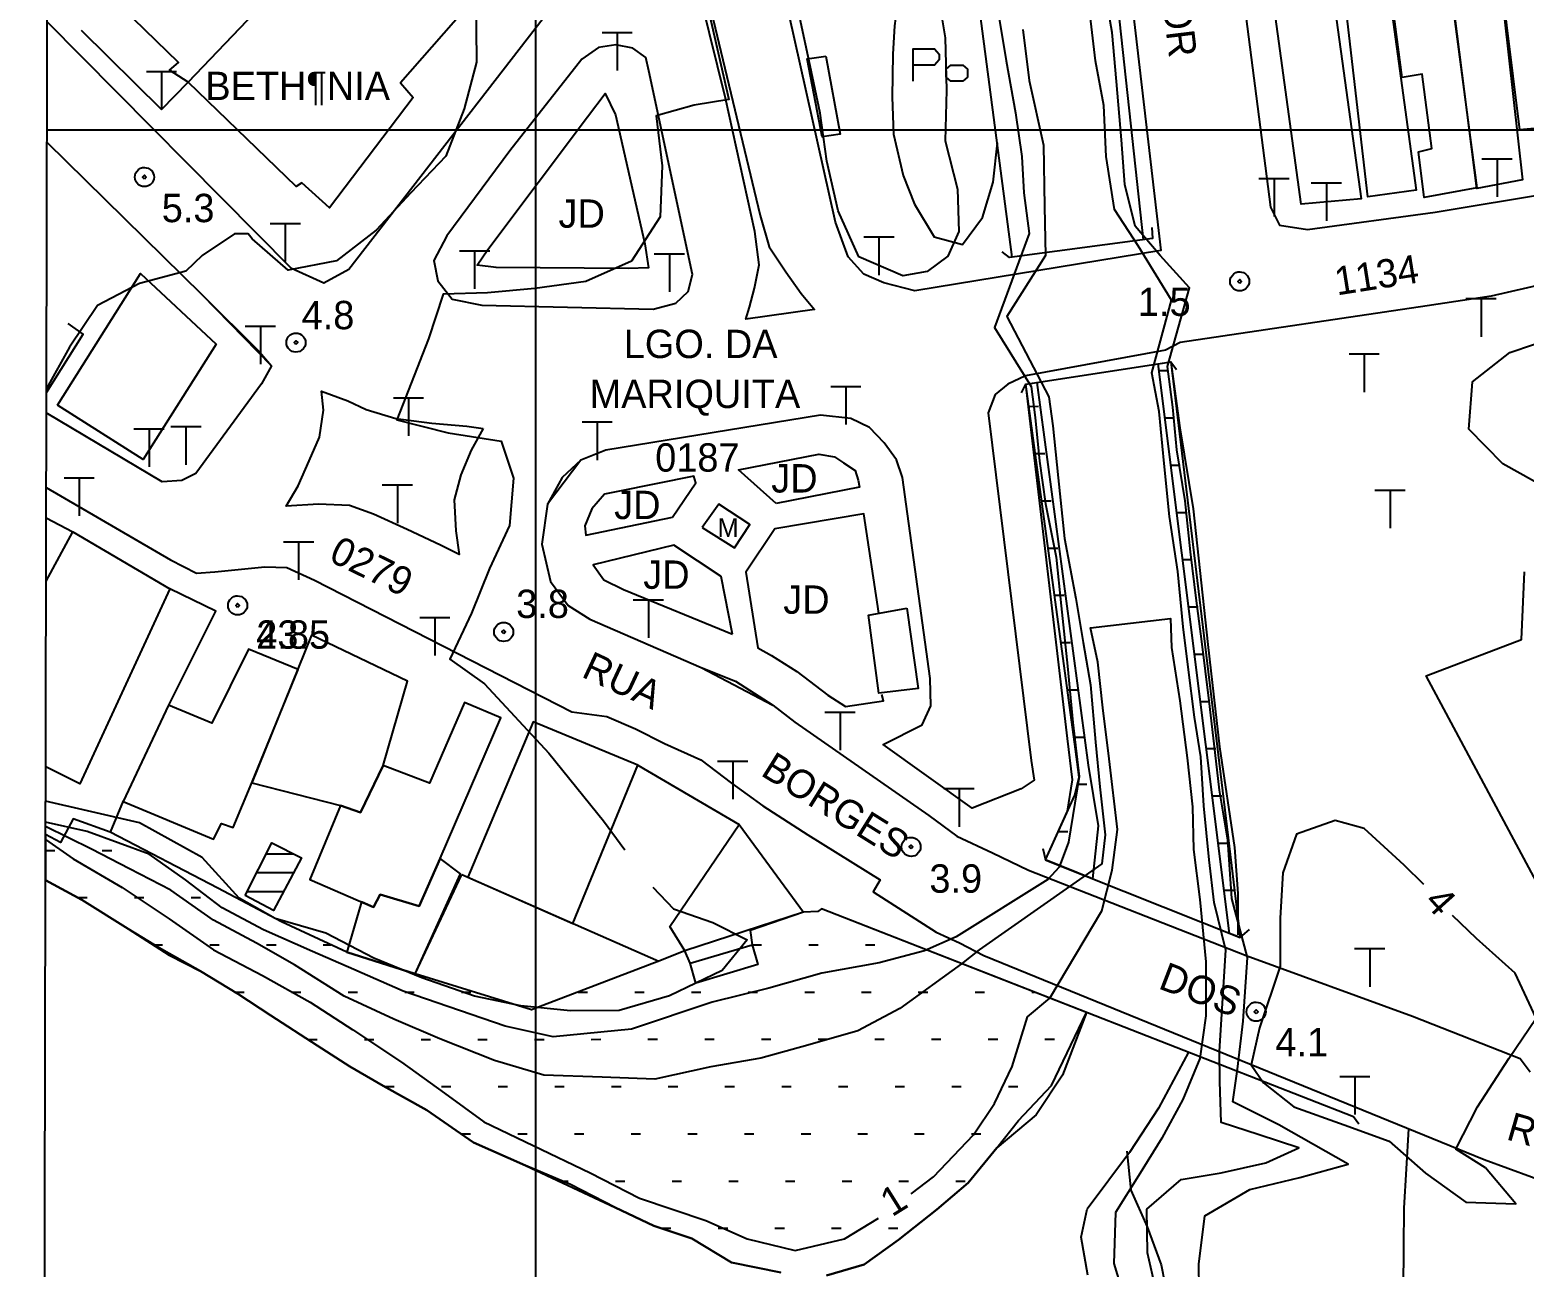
# Model space of a CAD drawing. Extents: x 555347 to 556479, y 8560498 to 8561653.
# Drawn here: x 555346.5 to 555504.6, y 8561279.7 to 8561410.6 of the extents above; entities that cross this region are included whole.
import ezdxf

# ---------------------------------------------------------------- set-up
doc = ezdxf.new("R2010")
doc.units = 0
doc.header["$MEASUREMENT"] = 0
for name, color, linetype in [('10', 24, 'CONTINUOUS'), ('12', 3, 'CONTINUOUS'), ('16', 6, 'CONTINUOUS'), ('20', 4, 'CONTINUOUS'), ('23', 6, 'CONTINUOUS'), ('26', 132, 'CONTINUOUS'), ('30', 2, 'CONTINUOUS'), ('32', 42, 'CONTINUOUS'), ('38', 255, 'CONTINUOUS'), ('4', 255, 'CONTINUOUS'), ('40', 255, 'CONTINUOUS'), ('43', 212, 'CONTINUOUS'), ('44', 255, 'CONTINUOUS'), ('47', 4, 'CONTINUOUS'), ('5', 1, 'CONTINUOUS'), ('50', 255, 'CONTINUOUS'), ('6', 2, 'CONTINUOUS'), ('7', 42, 'CONTINUOUS')]:
    doc.layers.add(name, color=color, linetype=linetype)

# ---------------------------------------------------------------- blocks, each defined once
blk = doc.blocks.new('COD007', base_point=(556370.32, 8561240.38))
at = {"layer": '4'}
for points in [[(556370.316, 8561241.3956), (556370.5168, 8561241.3792), (556370.7156, 8561241.318), (556370.9212, 8561241.2012), (556371.1236, 8561241.0072), (556371.2452, 8561240.7848), (556371.3152, 8561240.5864), (556371.3332, 8561240.3828), (556371.314, 8561240.188), (556371.2436, 8561239.9836), (556371.1232, 8561239.7764), (556370.9232, 8561239.5776), (556370.718, 8561239.4492), (556370.5176, 8561239.396), (556370.3128, 8561239.3792), (556370.108, 8561239.3984), (556369.9132, 8561239.4596), (556369.7048, 8561239.5812), (556369.5112, 8561239.7812), (556369.3808, 8561239.9844), (556369.3248, 8561240.184), (556369.3128, 8561240.386), (556369.3268, 8561240.5876), (556369.38, 8561240.79), (556369.5116, 8561240.9964), (556369.7064, 8561241.1968), (556369.9148, 8561241.3292), (556370.1204, 8561241.3896)], [(556370.32, 8561240.18), (556370.12, 8561240.38), (556370.32, 8561240.58), (556370.52, 8561240.38)]]:
    blk.add_lwpolyline(points, close=True, dxfattribs=at)
blk = doc.blocks.new('*X11')
at = {"layer": '26'}
for points in [[(555371.535643, 8561323.400091), (555374.414373, 8561323.40012)], [(555370.51035, 8561321.400048), (555374.419079, 8561321.400087)], [(555369.485057, 8561319.400005), (555373.354539, 8561319.400044)]]:
    blk.add_lwpolyline(points, dxfattribs=at)
blk = doc.blocks.new('COD145', base_point=(556073.85, 8561331.96))
at = {"layer": '30'}
blk.add_lwpolyline([(556070.85, 8561330.26), (556070.85, 8561333.66), (556073.1, 8561333.66), (556073.6, 8561333.093333), (556073.6, 8561332.526667), (556073.1, 8561331.96), (556070.85, 8561331.96)], dxfattribs=at)
blk.add_lwpolyline([(556076.094992, 8561330.257162), (556074.844992, 8561330.257162), (556074.344992, 8561330.682162), (556074.344992, 8561331.532162), (556074.844992, 8561331.957162), (556076.094992, 8561331.957162), (556076.594992, 8561331.532162), (556076.594992, 8561330.682162)], close=True, dxfattribs=at)
blk = doc.blocks.new('*X21')
at = {"layer": '32'}
for points in [[(555452.217472, 8561370.750263), (555453.217472, 8561370.750678)], [(555452.898823, 8561365.750236), (555453.898823, 8561365.750654)], [(555453.580173, 8561360.75021), (555454.580173, 8561360.75063)], [(555454.261524, 8561355.750184), (555455.261524, 8561355.750606)], [(555454.942875, 8561350.750158), (555455.942875, 8561350.750581)], [(555455.624226, 8561345.750132), (555456.624225, 8561345.750557)], [(555456.305576, 8561340.750105), (555457.305576, 8561340.750533)], [(555456.986927, 8561335.750079), (555457.986927, 8561335.750509)], [(555457.336489, 8561330.75005), (555458.336488, 8561330.750419)], [(555455.322188, 8561325.749997), (555456.322188, 8561325.750217)]]:
    blk.add_lwpolyline(points, dxfattribs=at)
blk = doc.blocks.new('*X22')
at = {"layer": '32'}
for points in [[(555465.981499, 8561374.53031), (555466.981499, 8561374.530694)], [(555466.608472, 8561369.530283), (555467.608472, 8561369.530671)], [(555467.235445, 8561364.530257), (555468.235445, 8561364.530648)], [(555467.862418, 8561359.53023), (555468.862418, 8561359.530625)], [(555468.489391, 8561354.530203), (555469.489391, 8561354.530602)], [(555469.116364, 8561349.530177), (555470.116364, 8561349.530579)], [(555469.743337, 8561344.53015), (555470.743337, 8561344.530557)], [(555470.37031, 8561339.530123), (555471.37031, 8561339.530534)], [(555470.997283, 8561334.530096), (555471.997283, 8561334.530512)], [(555471.624256, 8561329.53007), (555472.624256, 8561329.53049)], [(555472.251229, 8561324.530043), (555473.251229, 8561324.530468)], [(555472.878202, 8561319.530016), (555473.878202, 8561319.530447)]]:
    blk.add_lwpolyline(points, dxfattribs=at)
blk = doc.blocks.new('*X23')
at = {"layer": '32'}
for points in [[(555348.176527, 8561323.759471), (555349.176527, 8561323.759609)], [(555354.176527, 8561323.7603), (555355.176527, 8561323.760438)], [(555351.579485, 8561318.759472), (555352.579485, 8561318.759582)], [(555357.579484, 8561318.760131), (555358.579484, 8561318.760241)], [(555363.579484, 8561318.76079), (555364.579484, 8561318.760899)], [(555359.561811, 8561313.759519), (555360.561811, 8561313.759622)], [(555365.561811, 8561313.76014), (555366.561811, 8561313.760244)], [(555371.561811, 8561313.760762), (555372.561811, 8561313.760866)], [(555377.561811, 8561313.761383), (555378.371566, 8561313.759707)], [(555422.919981, 8561313.760152), (555423.919981, 8561313.760261)], [(555428.919981, 8561313.760804), (555429.919981, 8561313.760913)], [(555434.919981, 8561313.761456), (555435.919981, 8561313.761565)], [(555368.182901, 8561308.759572), (555369.182901, 8561308.759661)], [(555374.182901, 8561308.760108), (555375.182901, 8561308.760198)], [(555380.182901, 8561308.760645), (555381.182901, 8561308.760734)], [(555386.182901, 8561308.761181), (555387.182901, 8561308.76127)], [(555392.182901, 8561308.761717), (555393.182901, 8561308.761807)], [(555404.516601, 8561308.759935), (555405.516601, 8561308.76)], [(555410.516601, 8561308.760326), (555411.516601, 8561308.760391)], [(555416.516601, 8561308.760717), (555417.516601, 8561308.760782)], [(555422.516601, 8561308.761108), (555423.516601, 8561308.761173)], [(555428.516601, 8561308.761498), (555429.516601, 8561308.761563)], [(555434.516601, 8561308.761889), (555435.516601, 8561308.761954)], [(555440.516601, 8561308.76228), (555441.516601, 8561308.762345)], [(555446.516601, 8561308.762671), (555447.516601, 8561308.762736)], [(555452.516601, 8561308.763061), (555452.807286, 8561308.760418)], [(555375.914262, 8561303.759616), (555376.914262, 8561303.759667)], [(555381.914262, 8561303.75992), (555382.914262, 8561303.759971)], [(555387.914262, 8561303.760224), (555388.914262, 8561303.760275)], [(555393.914262, 8561303.760528), (555394.914262, 8561303.760579)], [(555399.914262, 8561303.760832), (555400.914262, 8561303.760883)], [(555405.914262, 8561303.761137), (555406.914262, 8561303.761187)], [(555411.914262, 8561303.761441), (555412.914262, 8561303.761491)], [(555417.914262, 8561303.761745), (555418.914262, 8561303.761795)], [(555423.914262, 8561303.762049), (555424.914262, 8561303.762099)], [(555429.914262, 8561303.762353), (555430.914262, 8561303.762403)], [(555435.914262, 8561303.762657), (555436.914262, 8561303.762708)], [(555441.914262, 8561303.762961), (555442.914262, 8561303.763012)], [(555447.914262, 8561303.763265), (555448.914262, 8561303.763316)], [(555453.914262, 8561303.763569), (555454.914262, 8561303.76362)], [(555384.060441, 8561298.759665), (555385.060441, 8561298.759719)], [(555390.060441, 8561298.75999), (555391.060441, 8561298.760044)], [(555396.060441, 8561298.760315), (555397.060441, 8561298.76037)], [(555402.060441, 8561298.760641), (555403.060441, 8561298.760695)], [(555408.060441, 8561298.760966), (555409.060441, 8561298.76102)], [(555414.060441, 8561298.761291), (555415.060441, 8561298.761345)], [(555420.060441, 8561298.761616), (555421.060441, 8561298.761671)], [(555426.060441, 8561298.761942), (555427.060441, 8561298.761996)], [(555432.060441, 8561298.762267), (555433.060441, 8561298.762321)], [(555438.060441, 8561298.762592), (555439.060441, 8561298.762647)], [(555444.060441, 8561298.762918), (555445.060441, 8561298.762972)], [(555450.060441, 8561298.763243), (555451.060441, 8561298.763297)], [(555392.12945, 8561293.759712), (555393.12945, 8561293.759772)], [(555398.12945, 8561293.76007), (555399.12945, 8561293.76013)], [(555404.12945, 8561293.760428), (555405.12945, 8561293.760488)], [(555410.12945, 8561293.760786), (555411.12945, 8561293.760845)], [(555416.12945, 8561293.761144), (555417.12945, 8561293.761203)], [(555422.12945, 8561293.761501), (555423.12945, 8561293.761561)], [(555428.12945, 8561293.761859), (555429.12945, 8561293.761919)], [(555434.12945, 8561293.762217), (555435.12945, 8561293.762277)], [(555440.12945, 8561293.762575), (555441.12945, 8561293.762635)], [(555446.12945, 8561293.762933), (555447.12945, 8561293.762992)], [(555402.469227, 8561288.759783), (555403.469227, 8561288.759851)], [(555408.469227, 8561288.760194), (555409.469227, 8561288.760263)], [(555414.469227, 8561288.760606), (555415.469227, 8561288.760674)], [(555420.469227, 8561288.761017), (555421.469227, 8561288.761086)], [(555426.469227, 8561288.761428), (555427.469227, 8561288.761497)], [(555432.469227, 8561288.76184), (555433.469227, 8561288.761908)], [(555438.469227, 8561288.762251), (555439.469227, 8561288.76232)], [(555444.469227, 8561288.762663), (555445.469227, 8561288.762731)], [(555413.348065, 8561283.759859), (555414.348065, 8561283.759946)], [(555419.348065, 8561283.760382), (555420.348065, 8561283.760469)], [(555425.348065, 8561283.760906), (555426.348065, 8561283.760993)], [(555431.348065, 8561283.761429), (555432.348065, 8561283.761517)], [(555437.348065, 8561283.761953), (555438.348065, 8561283.76204)]]:
    blk.add_lwpolyline(points, dxfattribs=at)
blk = doc.blocks.new('COD013', base_point=(555984.05, 8561208.14))
at = {"layer": '50'}
for p, q in [((555985.645993, 8561212.14), (555982.445993, 8561212.14)), ((555984.0524, 8561212.1364), (555984.0524, 8561208.1444))]:
    blk.add_line(p, q, dxfattribs=at)

msp = doc.modelspace()

# ---------------------------------------------------------------- linework, layer by layer
at = {"layer": '10'}
for points in [[(555348.27, 8561372.2), (555352.15, 8561378.39), (555350.56, 8561379.51)], [(555348.24, 8561358.96), (555351.05, 8561357.46)]]:
    msp.add_lwpolyline(points, dxfattribs=at)
for points in [[(555351.96, 8561410.57, 8.82), (555360.45, 8561402.15, 6.99)], [(555360.45, 8561402.15, 6.99), (555363.26, 8561405.07, 15.26)], [(555361.24, 8561339.21, 9.24), (555366.21, 8561349.07, 7.29), (555361.31, 8561351.45, 11.91)], [(555410.83, 8561332.79, 10.29), (555421.56, 8561326.49, 7.24)], [(555356.4, 8561328.99, 9.11), (555355.01, 8561325.67, 7.49), (555351.11, 8561327.11, 5.01), (555349.76, 8561324.59, 4.86), (555348.18, 8561325.43, 0)], [(555380.05, 8561312.98, 6.96), (555373.14, 8561316.19, 4.09), (555366.42, 8561319.76, 3.94), (555355.01, 8561325.67, 7.49)], [(555415.83, 8561313.12, 7.36), (555413.06, 8561312.02, 8.91)]]:
    msp.add_polyline3d(points, dxfattribs=at)
at = {"layer": '12'}
for points in [[(555348.63, 8561551.61), (555396.49, 8561591.25), (555399.78, 8561592.78), (555404.68, 8561594.09), (555408.52, 8561594.81), (555413.24, 8561594.87), (555417.79, 8561594.05), (555417.79, 8561594.05), (555441.67, 8561578.23), (555443.75, 8561575.15), (555444.56, 8561572.75), (555466.17, 8561387.25), (555440.14, 8561382.98), (555436.86, 8561383.81), (555434.76, 8561384.73), (555433.1, 8561386.56), (555431.77, 8561390.23), (555423.15, 8561428.77), (555427.22, 8561424.99), (555429.01, 8561422.66)], [(555348.51, 8561490.22), (555363.99, 8561471.99), (555396.38, 8561435.55), (555406.32, 8561424.24), (555407.87, 8561421.83), (555406.76, 8561419.48), (555380.27, 8561385.24), (555377.63, 8561383.77), (555374.21, 8561385.32), (555348.35, 8561411.44)], [(555416.72, 8561420.41), (555423.77, 8561390.94), (555424.74, 8561387.62), (555426.5, 8561384.99), (555428.13, 8561382.69), (555429.55, 8561380.99), (555422.25, 8561379.97), (555422.67, 8561381.24), (555423.19, 8561383.24), (555423.69, 8561385.73), (555423.23, 8561389.27), (555420.1, 8561403.38), (555416.71, 8561417.22)], [(555348.32, 8561398.69), (555364.71, 8561382.59), (555372.08, 8561375.04), (555371.02, 8561373.14), (555364.09, 8561363.63), (555362.58, 8561362.9), (555360.5, 8561362.75), (555348.26, 8561370.08)], [(555348.25, 8561362.16), (555361.39, 8561354.49), (555364.16, 8561353.08), (555366.09, 8561353.24), (555371.37, 8561353.75), (555373.72, 8561353.71), (555376.65, 8561352.37), (555403.85, 8561338.42), (555407.57, 8561337.93), (555410.6, 8561336.63), (555413.66, 8561335.08), (555417.5, 8561333.34), (555420.75, 8561330.86), (555424.07, 8561328.46), (555428.81, 8561325.41), (555436.48, 8561320.63), (555435.73, 8561319.37), (555442.4, 8561315.1), (555444.86, 8561313.96), (555447.45, 8561312.64), (555500.37, 8561291.04), (555507.89, 8561288.31)]]:
    msp.add_lwpolyline(points, dxfattribs=at)
for points in [[(555512.46, 8561528.23, 5.91), (555464.31, 8561566.85, 5.91), (555459.61, 8561567.97, 5.12), (555457.73, 8561568.29, 5.12), (555455.78, 8561567.51, 5.12), (555455.32, 8561565.83, 5.12), (555477.78, 8561391.83, 3.68), (555478.72, 8561389.91, 3.68), (555481.69, 8561389.45, 3.68), (555495.2, 8561391.29, 3.68), (555507.73, 8561393.39, 3.23)], [(555507.12, 8561383.78, 3.49), (555501.14, 8561382.41, 3.49), (555494.35, 8561381.39, 3.49), (555468.21, 8561377.51, 3.56), (555466.67, 8561376.7, 3.54), (555451.85, 8561373.99, 3.54), (555450, 8561373.09, 3.54), (555448.66, 8561372.02, 3.54), (555447.9, 8561370.08, 3.54), (555452.47, 8561333.27, 3.51), (555452.79, 8561331.2, 3.51), (555451.4, 8561330.28, 3.51), (555446.22, 8561328.21, 3.44), (555436.81, 8561334.96, 3.76), (555440.92, 8561337.05, 3.61), (555440.92, 8561337.05, 3.61), (555441.84, 8561339.04, 3.61), (555441.78, 8561341.93, 3.61), (555438.85, 8561363.22, 3.76), (555438.21, 8561365.08, 3.76), (555436.91, 8561366.9, 3.76), (555435.34, 8561368.52, 3.76), (555433.37, 8561369.48, 3.76), (555430.16, 8561369.83, 3.76), (555407.45, 8561366.12, 3.86), (555404.81, 8561365.04, 3.86), (555401.3, 8561360.41, 3.89), (555400.68, 8561356.15, 3.89), (555401.61, 8561352.2, 3.89), (555403.46, 8561349.67, 3.89), (555405.77, 8561348.21, 3.89), (555417.53, 8561343.12, 3.89), (555421.18, 8561341.67, 3.89), (555425.13, 8561339.11, 3.89), (555427.45, 8561337.31, 3.89), (555441.62, 8561327.44, 4.14), (555444.6, 8561325.26, 4.49), (555448.36, 8561323.49, 4.49), (555452.17, 8561321.65, 4.49), (555475.21, 8561312.63, 4.51), (555492.81, 8561306.23, 4.01), (555504.19, 8561301.74, 4.16), (555505.24, 8561300.32, 3.74)], [(555516.8, 8561300.14, 4.22), (555494.24, 8561342.22, 4.27), (555504.32, 8561346.06, 4.27), (555504.66, 8561353.22, 4.27)]]:
    msp.add_polyline3d(points, dxfattribs=at)
for points in [[(555390.62, 8561388.81, 4.53), (555389.25, 8561386.2, 4.63), (555389.69, 8561384.04, 4.5), (555391.19, 8561382.09, 3.8), (555394.33, 8561381.45, 4.4), (555412.46, 8561381.05, 3.93), (555414.85, 8561381.67, 3.98), (555416.18, 8561382.89, 3.98), (555416.63, 8561384.69, 4.05), (555412.01, 8561406.25, 4.18), (555411.68, 8561407.66, 4.18), (555410.31, 8561408.65, 4.18), (555408.5, 8561409.02, 4.18), (555406.68, 8561408.73, 4.18), (555404.92, 8561407.5, 4.18), (555397.3, 8561397.8, 4.48)], [(555394.49, 8561368.41, 4.49), (555393.2, 8561366.12, 4.49), (555392.13, 8561363.49, 4.49), (555391.41, 8561360.86, 4.51), (555391.57, 8561357.56, 4.49), (555391.95, 8561355.08, 4.49), (555389.97, 8561356.07, 4.49), (555386.43, 8561357.7, 4.51), (555382.89, 8561359.35, 4.51), (555380.32, 8561360.27, 4.91), (555377.04, 8561360.41, 4.96), (555373.65, 8561360.2, 4.96), (555374.9, 8561362.32, 4.96), (555376.06, 8561365, 4.96), (555377.17, 8561367.5, 4.96), (555377.6, 8561370.34, 4.96), (555377.37, 8561372.36, 4.96), (555380.16, 8561371.35, 4.96), (555382.09, 8561370.42, 4.96), (555385.24, 8561369.47, 4.96), (555389.04, 8561368.97, 4.81), (555392.75, 8561368.65, 4.41)]]:
    msp.add_polyline3d(points, close=True, dxfattribs=at)
at = {"layer": '16'}
for points in [[(555465.24, 8561389.66, 3.9), (555465.29, 8561388.51, 3.9), (555450.15, 8561386.5, 4.68), (555449.39, 8561387.1, 4.65)], [(555451.44, 8561372.18, 4), (555451.9, 8561373.08, 3.73), (555467.23, 8561375.47, 3.08), (555467.84, 8561374.66, 3.95)], [(555453.69, 8561323.94, 5.13), (555453.96, 8561322.74, 5.03), (555454.11, 8561322.68, 4.5), (555474.56, 8561314.53, 4.6), (555475.54, 8561315.37, 4.6)], [(555487.14, 8561294.79, 4.55), (555486.57, 8561295.56, 4.55), (555430.29, 8561317.56, 4.88), (555429.87, 8561317.3, 4.88)]]:
    msp.add_polyline3d(points, dxfattribs=at)
at = {"layer": '20'}
for points in [[(555405.51, 8561401.37, 4.84), (555407.37, 8561403.86, 4.64), (555408.49, 8561401.61, 4.64), (555411.59, 8561387.94, 3.84), (555411.97, 8561385.41, 3.81), (555409.81, 8561385.35, 3.99), (555395.84, 8561385.43, 4.41), (555393.86, 8561385.69, 4.41), (555394.96, 8561387.36, 4.49)], [(555425.49, 8561360.48, 4.34), (555421.5, 8561364.04, 4.06), (555429.98, 8561365.68, 4.09), (555431.66, 8561365.42, 4.09), (555432.59, 8561364.78, 4.09), (555433.84, 8561363.96, 4.09), (555434.17, 8561362.93, 4.09), (555434.3, 8561362.19, 4.06)], [(555414.52, 8561359.02, 4.44), (555416.99, 8561362.66, 4.06), (555416.77, 8561363.36, 4.06), (555408.73, 8561361.73, 4.26), (555407.33, 8561361.44, 4.26), (555405.97, 8561359.91, 4.26), (555405.25, 8561358.12, 4.26), (555405.34, 8561357.11, 4.26)], [(555420.85, 8561346.63, 4.06), (555419.67, 8561352.75, 4.34), (555414.64, 8561356.07, 4.34), (555406.12, 8561353.97, 4.34), (555407.25, 8561352.4, 4.34), (555409.31, 8561351.38, 4.34)]]:
    msp.add_polyline3d(points, close=True, dxfattribs=at)
msp.add_polyline3d([(555436.33, 8561348.85, 3.91), (555434.74, 8561359.38, 4.11), (555425.33, 8561357.78, 4.21), (555422.25, 8561353.2, 4.36), (555423.55, 8561345.21, 4.21), (555424.97, 8561344.39, 3.84), (555427.67, 8561342.7, 3.84), (555430.94, 8561340.18, 3.84), (555432.81, 8561338.99, 3.84), (555436.82, 8561339.6, 3.86), (555436.67, 8561340.24, 3.86)], dxfattribs=at)
at = {"layer": '23'}
for points in [[(555450.45, 8561386.54, 1.42), (555440.74, 8561460.47, 1.42), (555441.35, 8561463.53, 1.42), (555442.02, 8561466.1, 1.42), (555443.35, 8561468.75, 1.42), (555444.14, 8561474.21, 1.42), (555444.28, 8561480.06, 1.42), (555443.71, 8561486.63, 1.42), (555443.05, 8561492.98, 1.42), (555441.9, 8561499.93, 1.42), (555440.88, 8561505.92, 1.42), (555439.59, 8561512.5, 1.42), (555437.98, 8561518.64, 1.42), (555436.86, 8561525.44, 1.42), (555435.94, 8561532.14, 1.42), (555434.89, 8561539.18, 1.42), (555433.89, 8561546.13, 1.42), (555433.29, 8561553.11, 1.42), (555433.07, 8561559.28, 1.42), (555431.92, 8561565.94, 1.42), (555429.76, 8561572.21, 1.42), (555427.95, 8561578, 1.42), (555426.18, 8561583.47, 1.42), (555423.42, 8561589.45, 5.43)], [(555440.37, 8561576.87, 5.33), (555442.58, 8561564.25, 1.42), (555443.88, 8561557.52, 1.42), (555445.41, 8561547.85, 1.42), (555446.84, 8561538.58, 1.42), (555450.94, 8561505.84, 1.42), (555457.61, 8561450.15, 1.42), (555464.32, 8561388.38, 1.42)], [(555467.23, 8561375.47, 3.08), (555468.19, 8561368.46, 0), (555469.59, 8561359.89, 0), (555471.16, 8561345.56, 0), (555472.38, 8561334.73, 0), (555473.96, 8561324.07, 0), (555474.31, 8561319.18, 0), (555474.31, 8561314.81, 4.6)], [(555453.96, 8561322.74, 5.03), (555456.31, 8561327.91, 3.73), (555456.83, 8561331.24, 3.73), (555456.31, 8561335.6, 3.73), (555451.9, 8561373.08, 3.73)], [(555458.31, 8561306.61, 0.72), (555455.78, 8561299.96, 0.72), (555452.99, 8561295.76, 0.72), (555448.82, 8561292.28, 0.72)], [(555469.1, 8561302.39, 0.72), (555465.92, 8561296.46, 0.72), (555462.85, 8561291.77, 0.72), (555458.38, 8561285.8, 0.72), (555458.38, 8561285.8, 0.72)]]:
    msp.add_polyline3d(points, dxfattribs=at)
msp.add_polyline3d([(555417.65, 8561357.92, 4.36), (555421.07, 8561355.79, 4.36), (555422.7, 8561358.24, 4.39), (555419.4, 8561360.39, 4.31)], close=True, dxfattribs=at)
at = {"layer": '26'}
msp.add_polyline3d([(555369.28, 8561319, 5.76), (555372.12, 8561324.54, 5.46), (555375.26, 8561322.98, 5.46), (555372.29, 8561317.4, 5.14)], close=True, dxfattribs=at)
at = {"layer": '30'}
for points in [[(555445.74, 8561422.89, 6.24), (555442.85, 8561419.88, 6.39), (555441.13, 8561416.92, 6.39), (555438.42, 8561414.15, 6.39), (555437.99, 8561411.03, 6.39), (555437.83, 8561408.02, 6.39), (555437.75, 8561403.48, 6.39), (555437.88, 8561399.55, 6.39), (555438.92, 8561395.18, 6.39), (555440.11, 8561392.13, 6.39), (555442.21, 8561388.68, 6.39), (555445.19, 8561387.87, 6.39), (555447.29, 8561390.75, 6.39), (555448.42, 8561394.49, 6.39), (555448.88, 8561398.65, 6.39)], [(555509.05, 8561360.93, 4.9), (555502.36, 8561364.68, 4.95), (555498.77, 8561368.32, 5.19), (555499.14, 8561373.33, 5.33), (555503.1, 8561376.46, 5.41), (555508.12, 8561378.13, 5.41), (555513.45, 8561379.83, 5.46), (555518.33, 8561382.41, 5.53), (555522.87, 8561385.2, 5.62), (555528.05, 8561386.12, 5.82), (555532.67, 8561383.87, 6.14), (555536.03, 8561378.66, 4.9), (555535.85, 8561373.53, 4.9), (555532.8, 8561368.12, 4.9)], [(555491.86, 8561277.32, 3.71), (555491.9, 8561281.8, 3.81), (555491.92, 8561285.89, 3.95), (555492.15, 8561290.07, 4.19), (555492.41, 8561294.29, 4.22)], [(555462.58, 8561291.92, 1.18), (555463.01, 8561287.81, 2.01), (555464.74, 8561283.93, 2.29), (555466.22, 8561279.91, 2.55), (555467, 8561275.93, 2.73)]]:
    msp.add_polyline3d(points, dxfattribs=at)
at = {"layer": '32'}
msp.add_lwpolyline([(555430.79, 8561278.76), (555434.79, 8561279.94), (555438.42, 8561282.54), (555442.48, 8561285.76), (555445.78, 8561288.57), (555448.82, 8561292.28), (555451.11, 8561295.17), (555454.62, 8561298.89), (555458.31, 8561306.61), (555430.29, 8561317.56), (555429.87, 8561317.3), (555428.36, 8561317.22), (555422.73, 8561315.29), (555422.92, 8561313.76), (555423.54, 8561311.67), (555416.97, 8561309.71), (555416.39, 8561311.81), (555415.83, 8561313.12), (555413.06, 8561312.02), (555399.59, 8561306.88), (555387.28, 8561310.7), (555380.05, 8561312.98), (555373.14, 8561316.19), (555366.42, 8561319.76), (555355.01, 8561325.67), (555351.11, 8561327.11), (555349.76, 8561324.59), (555348.18, 8561325.43), (555348.17, 8561320.62), (555352, 8561318.53), (555356.92, 8561315.47), (555361.26, 8561312.66), (555364.56, 8561310.97), (555368.51, 8561308.56), (555372.03, 8561306.28), (555376.9, 8561303.12), (555380.37, 8561300.89), (555383.9, 8561298.85), (555388.5, 8561296.26), (555393.45, 8561292.85), (555398.95, 8561290.41), (555408.44, 8561285.96), (555412.52, 8561284.04), (555416.54, 8561282.68), (555420.74, 8561280.16), (555425.97, 8561279.07)], dxfattribs=at)
for points in [[(555465.89, 8561375.26, 0.95), (555467.23, 8561375.47, 3.08), (555474.56, 8561314.53, 4.6), (555473.45, 8561314.97, 0.72)], [(555451.9, 8561373.08, 3.73), (555453.04, 8561373.26, 0.72), (555458.47, 8561332.76, 0.72), (555459.53, 8561326.37, 0.72), (555458.96, 8561320.75, 0.72), (555453.96, 8561322.74, 5.03), (555457.06, 8561329.59, 3.73), (555457.52, 8561331.52, 3.73), (555457.16, 8561334.48, 3.73), (555451.9, 8561373.08, 3.73)]]:
    msp.add_polyline3d(points, close=True, dxfattribs=at)
for points in [[(555473.45, 8561314.97, 0.72), (555465.89, 8561375.26, 0.95)], [(555453.04, 8561373.26, 0.72), (555458.47, 8561332.76, 0.72), (555459.53, 8561326.37, 0.72), (555458.96, 8561320.75, 0.72)]]:
    msp.add_polyline3d(points, dxfattribs=at)
at = {"layer": '43'}
for points in [[(555348.63, 8561551.61), (555396.49, 8561591.25), (555399.78, 8561592.78), (555404.68, 8561594.09), (555408.52, 8561594.81), (555413.24, 8561594.87), (555417.64, 8561594.03), (555441.67, 8561578.23), (555443.75, 8561575.15), (555444.56, 8561572.75), (555466.17, 8561387.25), (555440.14, 8561382.98), (555436.86, 8561383.81), (555434.76, 8561384.73), (555433.1, 8561386.56), (555431.77, 8561390.23), (555423.15, 8561428.77), (555427.22, 8561424.99), (555429.01, 8561422.66)], [(555348.51, 8561490.22), (555363.99, 8561471.99), (555396.38, 8561435.55), (555406.32, 8561424.24), (555407.87, 8561421.83), (555406.76, 8561419.48), (555380.27, 8561385.24), (555377.63, 8561383.77), (555374.21, 8561385.32), (555348.35, 8561411.44)], [(555348.32, 8561398.69), (555364.71, 8561382.59), (555370.82, 8561376.52), (555372.08, 8561375.04), (555371.02, 8561373.14), (555364.09, 8561363.63), (555362.58, 8561362.9), (555360.5, 8561362.75), (555348.26, 8561370.08)]]:
    msp.add_lwpolyline(points, dxfattribs=at)
for points in [[(555512.46, 8561528.23, 5.91), (555464.31, 8561566.85, 5.91), (555459.61, 8561567.97, 5.12), (555457.73, 8561568.29, 5.12), (555455.78, 8561567.51, 5.12), (555455.32, 8561565.83, 5.12), (555477.78, 8561391.83, 3.68), (555478.72, 8561389.91, 3.68), (555481.69, 8561389.45, 3.68), (555495.2, 8561391.29, 3.68), (555507.73, 8561393.39, 3.23)], [(555507.12, 8561383.78, 3.49), (555501.14, 8561382.41, 3.49), (555494.35, 8561381.39, 3.49), (555468.21, 8561377.51, 3.56), (555466.67, 8561376.7, 3.54), (555451.85, 8561373.99, 3.54), (555450, 8561373.09, 3.54), (555448.66, 8561372.02, 3.54), (555447.9, 8561370.08, 3.54), (555452.47, 8561333.27, 3.51), (555452.79, 8561331.2, 3.51), (555451.4, 8561330.28, 3.51), (555446.22, 8561328.21, 3.44), (555436.81, 8561334.96, 3.76), (555440.92, 8561337.05, 3.61), (555440.92, 8561337.05, 3.61), (555441.84, 8561339.04, 3.61), (555441.78, 8561341.93, 3.61), (555438.85, 8561363.22, 3.76), (555438.21, 8561365.08, 3.76), (555436.91, 8561366.9, 3.76), (555435.34, 8561368.52, 3.76), (555433.37, 8561369.48, 3.76), (555430.16, 8561369.83, 3.76), (555407.45, 8561366.12, 3.86), (555404.81, 8561365.04, 3.86), (555404.81, 8561365.04, 3.86), (555402.82, 8561363.22, 3.89), (555401.3, 8561360.41, 3.89), (555400.68, 8561356.15, 3.89), (555401.61, 8561352.2, 3.89), (555403.46, 8561349.67, 3.89), (555405.77, 8561348.21, 3.89), (555417.53, 8561343.12, 3.89), (555425.13, 8561339.11, 3.89), (555427.45, 8561337.31, 3.89), (555441.62, 8561327.44, 4.14), (555444.6, 8561325.26, 4.49), (555448.36, 8561323.49, 4.49), (555452.17, 8561321.65, 4.49), (555475.21, 8561312.63, 4.51), (555492.81, 8561306.23, 4.01), (555504.19, 8561301.74, 4.16), (555505.24, 8561300.32, 3.74)], [(555516.8, 8561300.14, 4.22), (555494.24, 8561342.22, 4.27), (555504.32, 8561346.06, 4.27), (555504.66, 8561353.22, 4.27)]]:
    msp.add_polyline3d(points, dxfattribs=at)
at = {"layer": '44'}
msp.add_lwpolyline([(555346.52, 8560499.92), (555348.83, 8561651.9), (556478.43, 8561649.61), (556476.07, 8560497.63)], close=True, dxfattribs=at)
for points in [[(555400, 8561651.8), (555400, 8560499.81)], [(555348.32, 8561400), (556477.92, 8561400)]]:
    msp.add_lwpolyline(points, dxfattribs=at)
at = {"layer": '47'}
msp.add_lwpolyline([(555458.46, 8561278.81), (555457.73, 8561282.83), (555458.38, 8561285.8)], dxfattribs=at)
for points in [[(555425.97, 8561279.07, 1.76), (555420.74, 8561280.16, 1.76), (555416.54, 8561282.68, 1.76), (555412.52, 8561284.04, 1.76), (555408.44, 8561285.96, 1.76), (555403.73, 8561288.41, 1.76), (555398.95, 8561290.41, 1.76), (555393.45, 8561292.85, 1.76), (555388.5, 8561296.26, 1.76), (555383.9, 8561298.85, 1.76), (555380.37, 8561300.89, 1.76), (555376.9, 8561303.12, 1.76), (555372.03, 8561306.28, 1.76), (555368.51, 8561308.56, 1.76), (555364.56, 8561310.97, 1.76), (555360.44, 8561313.29, 1.76), (555356.92, 8561315.47, 1.76), (555352, 8561318.53, 1.75), (555348.17, 8561320.62, 0)], [(555448.82, 8561292.28, 1.54), (555445.78, 8561288.57, 1.66), (555442.48, 8561285.76, 1.74), (555438.42, 8561282.54, 1.75), (555434.79, 8561279.94, 1.76), (555430.79, 8561278.76, 1.76)]]:
    msp.add_polyline3d(points, dxfattribs=at)
at = {"layer": '5'}
msp.add_polyline3d([(555393.67, 8561417.81, 5), (555393.77, 8561407.18, 5), (555392.48, 8561402.23, 5), (555390.52, 8561397.23, 5), (555386.82, 8561393.35, 5), (555383.14, 8561389.41, 5), (555378.95, 8561386.16, 5), (555373.85, 8561385.17, 5), (555370.03, 8561388.49, 5), (555369.6, 8561389, 5), (555368.16, 8561389, 5), (555364.73, 8561386.72, 5), (555363.01, 8561385.06, 5), (555358.12, 8561383.74, 5), (555353.66, 8561381.42, 5), (555350.7, 8561377, 5), (555348.27, 8561372.63, 5)], dxfattribs=at)
at = {"layer": '6'}
for points in [[(555470.28, 8561274.73, 3), (555470.21, 8561279.98, 3), (555470.83, 8561285.09, 3), (555475.6, 8561287.87, 3), (555480.88, 8561289.15, 3), (555486, 8561290.56, 3), (555478.67, 8561294.71, 3), (555473.78, 8561297.16, 3), (555474.29, 8561300.61, 3), (555474.87, 8561305.7, 3), (555475.35, 8561312.41, 3), (555473.7, 8561318.68, 3), (555473.26, 8561324.85, 3), (555472.38, 8561330.14, 3), (555471.94, 8561334.1, 3), (555471.28, 8561339.6, 3), (555470.51, 8561345.88, 3), (555469.96, 8561350.18, 3), (555469.3, 8561355.35, 3), (555468.75, 8561360.75, 3), (555467.87, 8561366.14, 3), (555467.43, 8561370.66, 3), (555466.87, 8561374.95, 3), (555469.21, 8561383.29, 3), (555466.1, 8561386.73, 3), (555463.46, 8561389.82, 3), (555462.36, 8561394.22, 3), (555462.03, 8561398.96, 3), (555461.48, 8561405.12, 3), (555461.04, 8561410.3, 3), (555459.72, 8561417.78, 3)], [(555448.82, 8561413.27, 3), (555449.81, 8561407.32, 3), (555450.8, 8561401.82, 3), (555451.46, 8561397.19, 3), (555451.68, 8561393.34, 3), (555452.23, 8561389.05, 3), (555448.57, 8561379.08, 3), (555452.45, 8561372.86, 3), (555452.89, 8561369.56, 3), (555453.33, 8561364.93, 3), (555453.99, 8561360.42, 3), (555455.09, 8561354.8, 3), (555455.64, 8561349.62, 3), (555456.3, 8561343.24, 3), (555456.85, 8561337.29, 3), (555457.52, 8561331.57, 3), (555456.41, 8561324.63, 3), (555455.42, 8561321.99, 3), (555454.21, 8561320.67, 3), (555444.52, 8561314.61, 3), (555441.16, 8561313.11, 3), (555436.38, 8561311.84, 3), (555430.3, 8561310.78, 3), (555424.69, 8561309.19, 3), (555418.7, 8561307.7, 3), (555410.17, 8561304.85, 3), (555401.9, 8561304.03, 3), (555396.79, 8561305.17, 3), (555386, 8561308.87, 3), (555380.81, 8561311.14, 3), (555376.43, 8561313.05, 3), (555371.23, 8561315.36, 3), (555366.88, 8561317.67, 3), (555362.97, 8561320.64, 3), (555359.15, 8561323.37, 3), (555352.58, 8561325.76, 3), (555348.18, 8561326.74, 3)], [(555442.62, 8561414.24, 4), (555443.34, 8561409.74, 4), (555443.49, 8561404.22, 4), (555443.34, 8561398.84, 4), (555444.65, 8561393.75, 4), (555444.79, 8561389.25, 4), (555443.63, 8561386.63, 4), (555441.45, 8561385.03, 4), (555438.88, 8561384.55, 4), (555434.21, 8561386.57, 4), (555432.02, 8561391.43, 4), (555430.82, 8561396.71, 4), (555430.14, 8561401.77, 4), (555429.08, 8561406.77, 4), (555427.97, 8561411.87, 4)], [(555418.38, 8561412.32, 4), (555420.48, 8561403.23, 4), (555416.79, 8561402.63, 4), (555412.79, 8561401.48, 4), (555413.43, 8561396.21, 4), (555413.2, 8561390.82, 4), (555410.16, 8561386.11, 4), (555405.35, 8561383.95, 4), (555399.96, 8561383.21, 4), (555394.92, 8561382.77, 4), (555390.25, 8561382.61, 4), (555388.68, 8561377.89, 4), (555385.36, 8561369.33, 4), (555390.78, 8561367.93, 4), (555396.37, 8561367.06, 4), (555397.69, 8561363.16, 4), (555397.25, 8561358.14, 4), (555395.14, 8561353.6, 4), (555393.24, 8561348.87, 4), (555390.95, 8561343.99, 4), (555394.62, 8561341.37, 4), (555401.43, 8561334.03, 4), (555407.2, 8561326.87, 4), (555409.45, 8561323.83, 4)], [(555465.99, 8561275.72, 2), (555464.75, 8561281.16, 2), (555464.69, 8561285.8, 2), (555468.33, 8561288.94, 2), (555472.56, 8561289.64, 2), (555477.28, 8561290.69, 2), (555480.77, 8561292.27, 2), (555476.58, 8561293.66, 2), (555472.55, 8561294.95, 2), (555472.4, 8561299.3, 2), (555472.38, 8561302.5, 2), (555473.04, 8561313.18, 2), (555471.83, 8561318.24, 2), (555471.28, 8561322.76, 2), (555470.73, 8561328.48, 2), (555470.4, 8561333.66, 2), (555469.74, 8561337.84, 2), (555469.08, 8561343.13, 2), (555468.53, 8561347.42, 2), (555467.98, 8561353.26, 2), (555467.1, 8561359.09, 2), (555466.54, 8561364.71, 2), (555465.99, 8561370.22, 2), (555465.22, 8561374.29, 2), (555467.32, 8561381.98, 2), (555463.79, 8561387.72, 2), (555461.26, 8561391.58, 2), (555460.38, 8561397.19, 2), (555460.16, 8561402.59, 2), (555459.28, 8561407.32, 2), (555458.62, 8561412.72, 2)], [(555451.57, 8561410.63, 2), (555452.23, 8561405.23, 2), (555453.77, 8561398.4, 2), (555453.88, 8561391.91, 2), (555453.99, 8561386.73, 2), (555449.88, 8561380.24, 2), (555454.32, 8561371.76, 2), (555454.76, 8561368.67, 2), (555455.31, 8561363.17, 2), (555455.97, 8561356.78, 2), (555457.18, 8561350.4, 2), (555457.96, 8561345.77, 2), (555458.73, 8561341.26, 2), (555459.28, 8561335.2, 2), (555459.72, 8561330.47, 2), (555460.27, 8561325.4, 2), (555459.94, 8561322.32, 2), (555446.97, 8561313.25, 2), (555445.07, 8561311.75, 2), (555438.55, 8561307.01, 2), (555434.11, 8561304.67, 2), (555428.82, 8561303.16, 2), (555423.87, 8561301.77, 2), (555418.57, 8561300.85, 2), (555412.63, 8561299.55, 2), (555407.07, 8561299.74, 2), (555400.91, 8561299.96, 2), (555395.67, 8561301.53, 2), (555389.9, 8561303.8, 2), (555385.01, 8561305.9, 2), (555379.77, 8561308.34, 2), (555374.52, 8561311.66, 2), (555370.5, 8561313.93, 2), (555365.96, 8561316.38, 2), (555361.42, 8561319.53, 2), (555357.05, 8561321.8, 2), (555353.03, 8561323.9, 2), (555348.18, 8561326.28, 2)], [(555439.76, 8561287.4, 1), (555442.12, 8561289.21, 1), (555446.35, 8561293.66, 1), (555448.57, 8561296.98, 1), (555450.46, 8561300.9, 1), (555452.06, 8561306.13, 1), (555454.43, 8561308.11, 1), (555459.94, 8561317.36, 1), (555461.04, 8561321.66, 1), (555461.59, 8561325.95, 1), (555460.71, 8561333.44, 1), (555460.05, 8561338.83, 1), (555459.5, 8561343.68, 1), (555458.73, 8561347.31, 1), (555467.21, 8561348.3, 1), (555467.32, 8561345.22, 1), (555468.2, 8561339.6, 1), (555468.97, 8561333.55, 1), (555469.52, 8561328.37, 1), (555469.63, 8561323.86, 1), (555470.29, 8561318.57, 1), (555470.95, 8561311.97, 1), (555470.95, 8561306.24, 1), (555470.29, 8561301.73, 1), (555468.5, 8561297.4, 1), (555466.27, 8561293.31, 1), (555463.82, 8561289.3, 1), (555461.37, 8561285.45, 1), (555461.2, 8561280.03, 1), (555462.25, 8561276.54, 1)], [(555412.42, 8561319.85, 4), (555414.61, 8561317.56, 4), (555418.77, 8561316.13, 4), (555422.4, 8561314.28, 4), (555419.76, 8561311.06, 4), (555414.2, 8561308.37, 4), (555408.87, 8561306.82, 4), (555403.71, 8561306.77, 4), (555398.46, 8561307.29, 4), (555393.57, 8561308.34, 4), (555387.98, 8561310.27, 4), (555382.91, 8561312.36, 4), (555377.84, 8561314.98, 4), (555372.48, 8561316.56, 4), (555368.66, 8561318.69, 4), (555364.74, 8561323.02, 4), (555358.1, 8561326.69, 4), (555352.6, 8561327.93, 4), (555348.18, 8561328.96, 4)], [(555494, 8561320.14, 4), (555491.93, 8561322.21, 4), (555487.69, 8561326.07, 4), (555484.61, 8561326.91, 4), (555480.54, 8561325.46, 4), (555479.09, 8561321.39, 4), (555478.8, 8561316.6, 4), (555478.8, 8561311.51, 4), (555476.62, 8561304.97, 4), (555475.74, 8561301.05, 4), (555477.05, 8561299.16, 4), (555480.25, 8561296.63, 4), (555485.57, 8561294.73, 4), (555490.33, 8561292.98, 4), (555494.17, 8561289.59, 4), (555498.46, 8561286.54, 4), (555503.72, 8561286.35, 4), (555500.52, 8561290.17, 4), (555497.4, 8561292.14, 4), (555499.69, 8561296.62, 4), (555502.98, 8561301.75, 4), (555505.87, 8561306, 4), (555503.68, 8561310.78, 4), (555499.57, 8561314.44, 4), (555497.03, 8561316.87, 4)], [(555348.17, 8561324.92, 1), (555351.11, 8561322.85, 1), (555356.29, 8561319.82, 1), (555361.24, 8561316.52, 1), (555365.96, 8561313.24, 1), (555371.14, 8561310.53, 1), (555376.19, 8561307.7, 1), (555380.68, 8561304.75, 1), (555385.83, 8561301.36, 1), (555390.37, 8561298.05, 1), (555394.56, 8561295.04, 1), (555399.78, 8561292.52, 1), (555405.8, 8561289.64, 1), (555411, 8561286.95, 1), (555418.04, 8561284.58, 1), (555422.4, 8561282.65, 1), (555427.47, 8561281.43, 1), (555432.71, 8561282.65, 1), (555436.29, 8561284.84, 1)]]:
    msp.add_polyline3d(points, dxfattribs=at)
at = {"layer": '7'}
msp.add_lwpolyline([(555348.23, 8561352.25), (555351.05, 8561357.46), (555361.31, 8561351.45), (555351.8, 8561330.8), (555348.19, 8561332.59)], dxfattribs=at)
for points in [[(555382.65, 8561425.36, 15.06), (555363.26, 8561405.07, 15.26), (555361.3, 8561406.34, 14.66), (555362.23, 8561407.13, 14.16), (555356.31, 8561412.87, 13.68), (555375.16, 8561432.55, 13.08)], [(555363.26, 8561405.07, 15.26), (555386.9, 8561429.8, 15.18), (555398.22, 8561419.25, 15.26), (555385.72, 8561404.99, 11.87), (555387.06, 8561403.42, 12.15), (555378.22, 8561391.75, 12.38), (555375.29, 8561394.39, 15.21), (555374.69, 8561394.01, 15.21)], [(555505.2, 8561428.9, 7.41), (555514.65, 8561396.32, 8.34), (555508.64, 8561395.18, 8.87), (555507.61, 8561400.33, 8.87), (555504.17, 8561400.02, 13.66), (555502.09, 8561416.81, 13.66), (555501.66, 8561419.35, 6.58), (555503.56, 8561419.78, 8.14), (555502.12, 8561428.32, 7.81)], [(555502, 8561416.49, 13.33), (555504.43, 8561394.71, 10.87), (555499.61, 8561393.82, 12.55), (555496.76, 8561416.3, 13.03)], [(555485.61, 8561414.31, 13.78), (555490.3, 8561414.78, 13.73), (555493.19, 8561393.64, 11.2), (555488.08, 8561392.91, 11.58)], [(555484.48, 8561413.66, 11.22), (555487.36, 8561392.72, 11.37), (555481.02, 8561392.16, 13.41), (555478.2, 8561412.74, 11.32)], [(555496.97, 8561413.91, 13.15), (555499.62, 8561393.89, 12.78), (555494.04, 8561392.86, 12.78), (555493.45, 8561397.68, 13.31), (555494.86, 8561398.04, 13.38), (555493.83, 8561405.91, 13.38), (555491.7, 8561405.56, 15.46), (555490.82, 8561412.24, 13.13)], [(555430.72, 8561407.82, 6.56), (555432.26, 8561399.57, 6.56), (555430.33, 8561399.28, 6.56), (555428.75, 8561407.54, 6.56)], [(555349.43, 8561370.87, 12.11), (555358.23, 8561384.8, 12.46), (555366.24, 8561377.33, 12.49), (555358.52, 8561365.12, 12.49)], [(555439.3, 8561349.38, 6.41), (555440.49, 8561340.88, 6.36), (555436.33, 8561340.41, 6.36), (555435.26, 8561348.65, 6.09)], [(555369.99, 8561330.91, 7.69), (555374.92, 8561342.89, 10.11), (555369.65, 8561345.05, 10.11), (555365.76, 8561337.23, 8.74), (555361.2, 8561339.11, 9.24), (555356.38, 8561328.94, 9.11), (555365.96, 8561324.95, 7.74), (555366.78, 8561326.62, 7.81), (555368.02, 8561326.19, 7.81)], [(555379.4, 8561328.52, 9.06), (555381.5, 8561327.76, 12.94), (555383.88, 8561332.73, 10.21), (555386.47, 8561341.65, 10.59), (555376.32, 8561346.53, 10.61), (555369.99, 8561330.91, 7.69)], [(555389.94, 8561322.91, 10.04), (555396.36, 8561337.77, 10.19), (555392.5, 8561339.4, 10.21), (555388.81, 8561330.86, 10.21), (555383.88, 8561332.73, 10.21), (555381.5, 8561327.76, 12.94), (555379.4, 8561328.52, 9.06), (555376.14, 8561320.69, 8.16), (555382.88, 8561317.75, 9.86), (555383.59, 8561319.08, 8.91), (555387.72, 8561317.86, 9.99)], [(555392.84, 8561320.93, 10.29), (555403.97, 8561316.03, 10.26), (555410.83, 8561332.79, 10.29), (555399.75, 8561337.37, 10.69)], [(555421.56, 8561326.49, 7.24), (555428.36, 8561317.22, 6.99), (555415.83, 8561313.12, 7.36), (555414.21, 8561315.71, 6.71)], [(555387.28, 8561310.7, 7.14), (555392.09, 8561321.26, 8.76), (555389.94, 8561322.91, 10.04), (555387.72, 8561317.86, 9.99), (555383.59, 8561319.08, 8.91), (555382.88, 8561317.75, 9.86), (555381.59, 8561318.31, 8.81), (555380.05, 8561312.98, 6.96)], [(555392.23, 8561321.2, 8.76), (555413.06, 8561312.02, 8.91), (555399.59, 8561306.88, 7.11), (555387.28, 8561310.7, 7.14)], [(555416.39, 8561311.81, 4.76), (555422.92, 8561313.76, 4.96), (555423.54, 8561311.67, 4.86), (555416.97, 8561309.71, 4.86)]]:
    msp.add_polyline3d(points, close=True, dxfattribs=at)

# ---------------------------------------------------------------- block references
at = {"layer": '26'}
msp.add_blockref('*X11', (0, 0), dxfattribs=at)
at = {"layer": '30'}
msp.add_blockref('COD145', (555442.97, 8561406.87, 8.56), dxfattribs=at)
at = {"layer": '32'}
for name in ['*X22', '*X21', '*X23']:
    msp.add_blockref(name, (0, 0), dxfattribs=at)
at = {"layer": '4'}
for p in [(555358.64, 8561395, 5.3), (555474.52, 8561383.96, 1.5), (555374.67, 8561377.49, 4.8), (555368.5, 8561349.67, 4.8), (555396.65, 8561346.87, 3.8), (555439.75, 8561324.12, 3.9), (555476.26, 8561306.67, 4.1)]:
    msp.add_blockref('COD007', p, dxfattribs=at)
at = {"layer": '50'}
for p in [(555408.66, 8561406.27), (555360.45, 8561402.15, 6.99), (555501.75, 8561392.92, 5.26), (555478.16, 8561390.83, 4.28), (555483.69, 8561390.37, 4.28), (555373.54, 8561386.06, 5.18), (555436.35, 8561384.64, 4.19), (555393.57, 8561383.18), (555414.18, 8561382.87), (555500.05, 8561378.11), (555370.9, 8561375.2, 5.44), (555487.69, 8561372.26), (555432.85, 8561368.83, 3.96), (555386.58, 8561367.61), (555406.54, 8561365.06, 4.26), (555359.13, 8561364.34, 5.84), (555363.03, 8561364.57, 5.29), (555351.74, 8561359.15, 4.81), (555385.41, 8561358.39), (555490.42, 8561357.86), (555374.95, 8561352.38, 4.91), (555411.96, 8561346.25, 4.16), (555389.37, 8561344.36, 4.49), (555432.23, 8561334.36), (555420.89, 8561329.18, 3.79), (555444.83, 8561326.26, 3.74), (555488.28, 8561309.33, 4.06), (555486.7, 8561295.79, 4.54)]:
    msp.add_blockref('COD013', p, dxfattribs=at)

# ---------------------------------------------------------------- texts
at = {"layer": '20'}
for s, p in [('JD', (555402.45, 8561389.65)), ('LGO. DA', (555409.35, 8561375.86)), ('MARIQUITA', (555405.74, 8561370.57)), ('JD', (555424.96, 8561361.63)), ('JD', (555408.34, 8561358.82)), ('JD', (555411.42, 8561351.44)), ('JD', (555426.23, 8561348.8))]:
    msp.add_text(s, height=3, dxfattribs=at).set_placement(p)
at = {"layer": '23'}
msp.add_text('M', height=2, dxfattribs=at).set_placement((555419.28, 8561356.91, 4.31))
at = {"layer": '38'}
for s, rotation, p in [('JUNIOR', 277, (555465.24, 8561422.36)), ('1134', 9, (555484.81, 8561382.48)), ('0279', 334, (555378.02, 8561354.44)), ('RUA', 335, (555404.76, 8561342.18)), ('BORGES', 328, (555423.72, 8561331.77)), ('DOS', 339, (555465.79, 8561309.19)), ('REIS', 344, (555502.61, 8561293.2))]:
    msp.add_text(s, height=3, rotation=rotation, dxfattribs=at).set_placement(p)
msp.add_text('0187', height=3, dxfattribs=at).set_placement((555412.68, 8561363.84))
at = {"layer": '4'}
for s, p in [('5.3', (555360.47, 8561390.24, 5.3)), ('1.5', (555463.75, 8561380.32, 1.5)), ('4.8', (555375.27, 8561378.91, 4.8)), ('3.8', (555397.97, 8561348.35, 3.8)), ('4.8', (555370.47, 8561345.1, 4.8)), ('23.5', (555370.47, 8561345.1, 23.5)), ('3.9', (555441.69, 8561319.28, 3.9)), ('4.1', (555478.29, 8561301.96, 4.1))]:
    msp.add_text(s, height=3, dxfattribs=at).set_placement(p)
at = {"layer": '40'}
msp.add_text('BETH¶NIA', height=3, dxfattribs=at).set_placement((555365.08, 8561403.16))
at = {"layer": '6'}
for s, rotation, p in [('4', 312, (555493.92, 8561318.24)), ('1', 32, (555437.73, 8561284.91))]:
    msp.add_text(s, height=3, rotation=rotation, dxfattribs=at).set_placement(p)

doc.saveas('drawing.dxf')
